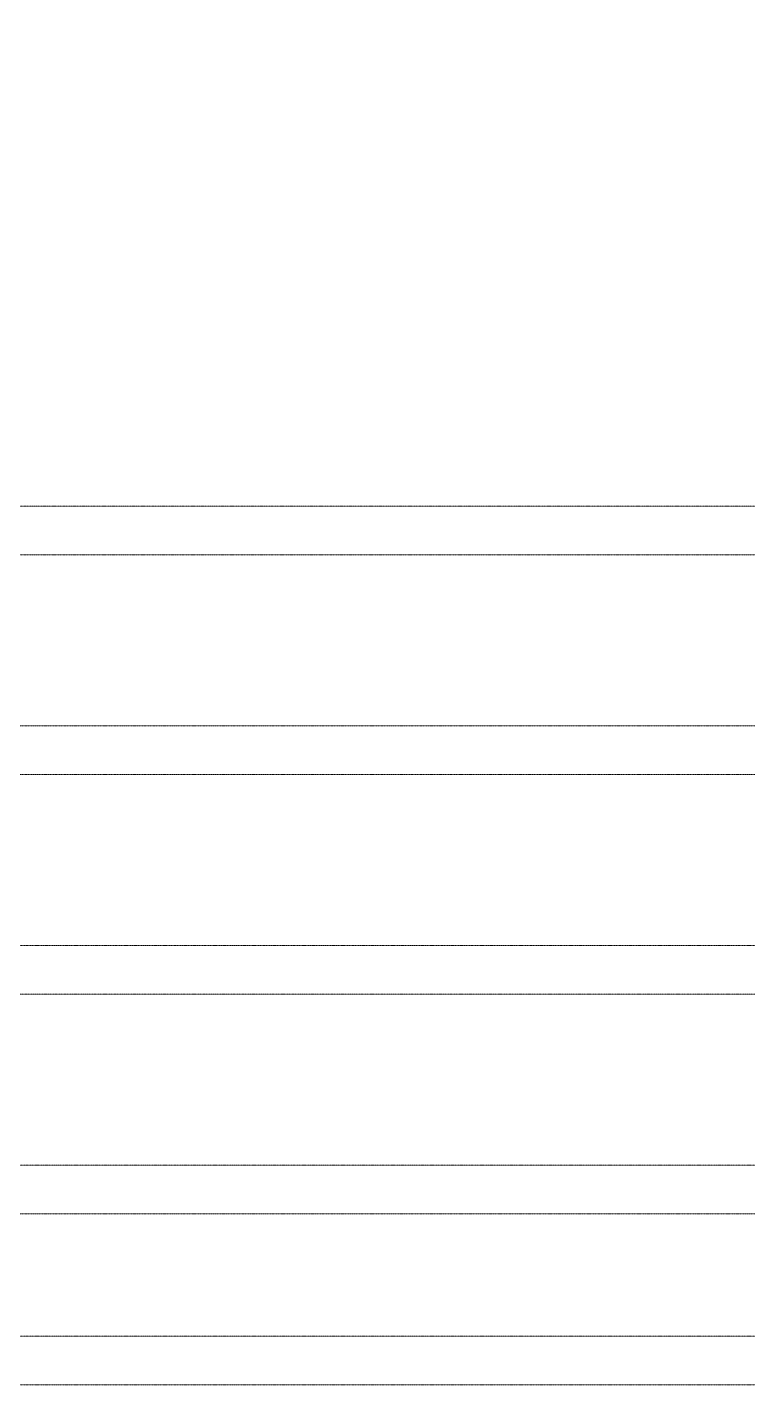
# Model space of a CAD drawing. Extents: x -3709 to 34962, y 0 to 8245.
# Drawn here: x 31946 to 32241, y 2414 to 2971 of the extents above; entities that cross this region are included whole.
import ezdxf

# ---------------------------------------------------------------- set-up
doc = ezdxf.new("R2010")
doc.units = 0
doc.linetypes.add('DOT2', pattern=[0.125, 0, -0.125])
doc.layers.get('0').update_dxf_attribs({"color": 9, "lineweight": 9})
doc.layers.add('20', color=9, linetype='DOT2', lineweight=9)

# ---------------------------------------------------------------- blocks, each defined once
blk = doc.blocks.new('catikatirevizepergole-krt')
for points in [[(9.48, 1999.77), (779.49, 1999.8), (779.5, 2338)], [(9.49, 1639.8), (809.49, 1639.8), (809.49, 2338)]]:
    blk.add_lwpolyline(points)
for points in [[(779.49, 1909.83), (9.48, 1909.83), (9.48, 1979.8), (779.49, 1979.8)], [(779.49, 1889.8), (9.49, 1889.8), (9.49, 1819.8), (779.49, 1819.8)], [(779.49, 1799.8), (9.49, 1799.8), (9.49, 1729.83), (779.49, 1729.83)], [(779.49, 1709.83), (9.49, 1709.83), (9.49, 1659.8), (779.49, 1659.8)]]:
    blk.add_lwpolyline(points, close=True)

msp = doc.modelspace()

# ---------------------------------------------------------------- block references
at = {"layer": '20'}
msp.add_blockref('catikatirevizepergole-krt', (31648.84, 774.5), dxfattribs=at)

doc.saveas('drawing.dxf')
